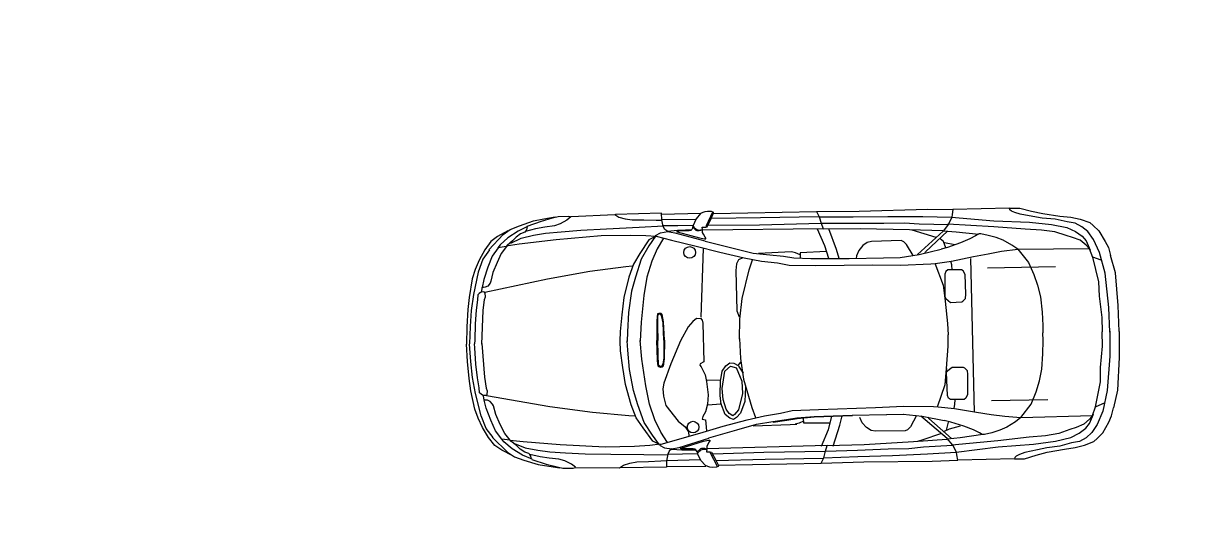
# Model space of a CAD drawing. Header units: millimetres. Extents: x 10193 to 57833, y 9963 to 44360.
# Drawn here: x 37915 to 46092, y 29179 to 32585 of the extents above; entities that cross this region are included whole.
import ezdxf

# ---------------------------------------------------------------- set-up
doc = ezdxf.new("R2010")
doc.units = ezdxf.units.MM
doc.layers.add('free-dwg.com', color=7, linetype='Continuous')
doc.layers.add('Стены', color=7, linetype='Continuous')

msp = doc.modelspace()

# ---------------------------------------------------------------- hatches: boundary and pattern name
at = {"layer": 'Стены'}
h = msp.add_hatch(dxfattribs=at)
h.set_pattern_fill('ANSI32', color=256, scale=10)
h.paths.add_polyline_path([(57833.4, 42702.7), (10593.4, 42702.7), (10593.4, 9962.7), (26833.4, 9962.7), (26833.4, 14962.7), (57833.4, 14962.7)])
h.paths.add_polyline_path([(10713.4, 42582.7), (57713.4, 42582.7), (57713.4, 15082.7), (26713.4, 15082.7), (26713.4, 10082.7), (10713.4, 10082.7)], flags=16)
h.paths.add_polyline_path([(10963.4, 42332.7), (57463.4, 42332.7), (57463.4, 15332.7), (26463.4, 15332.7), (26463.4, 10332.7), (10963.4, 10332.7)], flags=0)
h.paths.add_polyline_path([(57463.4, 42332.7), (10963.4, 42332.7), (10963.4, 10332.7), (26463.4, 10332.7), (26463.4, 15332.7), (57463.4, 15332.7)], flags=0)
h = msp.add_hatch(dxfattribs=at)
h.set_pattern_fill('ANSI36', color=256, scale=10)
h.paths.add_polyline_path([(57713.4, 42582.7), (10713.4, 42582.7), (10713.4, 10082.7), (26713.4, 10082.7), (26713.4, 15082.7), (57713.4, 15082.7)])
h.paths.add_polyline_path([(10963.4, 42332.7), (57463.4, 42332.7), (57463.4, 15332.7), (26463.4, 15332.7), (26463.4, 10332.7), (10963.4, 10332.7)], flags=16)

# ---------------------------------------------------------------- linework, layer by layer
at = {"layer": 'free-dwg.com'}
for p, q in [((41754.2, 31231.5), (42060.9, 31245.9)), ((42060.9, 31245.9), (42089, 31227.3)), ((42389, 31254.4), (42065.2, 31246)), ((42392, 31209.7), (42389, 31254.4)), ((42389.2, 31248.2), (42665, 31256.2)), ((42662.9, 31252.6), (42632, 31215.7)), ((42678, 31259.9), (42662.9, 31252.6)), ((42692, 31264.9), (42678, 31259.9)), ((42710.7, 31267.6), (42692, 31264.9)), ((42747.2, 31262.4), (42700.9, 31166.6)), ((42740, 31267), (42710.7, 31267.6)), ((42736.3, 31218.9), (42754.3, 31255.5)), ((42750.7, 31262.5), (42740, 31267)), ((42754.3, 31259), (42750.7, 31262.5)), ((42752.7, 31252.6), (43474.2, 31266.6)), ((42754.3, 31255.5), (42754.3, 31259)), ((43474.2, 31266.6), (43773.3, 31270.3)), ((43474.2, 31266.6), (43493.5, 31229.8)), ((43773.3, 31270.3), (44252.8, 31282.4)), ((44252.8, 31282.4), (44431.2, 31282.3)), ((44426.9, 31246.8), (44424.7, 31226.5)), ((44431.2, 31282.3), (44426.9, 31246.8)), ((44828.8, 31290), (44431.2, 31282.3)), ((44828.8, 31290), (44899.9, 31291.4)), ((44831.6, 31279.9), (44828.8, 31290)), ((44841.9, 31270), (44831.6, 31279.9)), ((44864.9, 31260.3), (44841.9, 31270)), ((44903.1, 31248.4), (44864.9, 31260.3)), ((44899.9, 31291.4), (44983, 31269.5)), ((44992.1, 31232.4), (44903.1, 31248.4)), ((44983, 31269.5), (45061.2, 31252.1)), ((45061.2, 31252.1), (45181.9, 31235.6)), ((41326.8, 31140), (41392.4, 31166.8)), ((41449.4, 31161.7), (41382.8, 31130.2)), ((41392.4, 31166.8), (41491.9, 31200.7)), ((41446.7, 31161.6), (41441.6, 31139.6)), ((41447.8, 31163.6), (41547.3, 31199.6)), ((41491.9, 31200.7), (41564.1, 31214.9)), ((41570.2, 31157.6), (41506.4, 31145.7)), ((41547.3, 31199.6), (41623.6, 31222.4)), ((41564.1, 31214.9), (41642.7, 31229.2)), ((41638.2, 31167.5), (41570.2, 31157.6)), ((41623.6, 31222.4), (41664, 31231.7)), ((41678.4, 31181), (41638.2, 31167.5)), ((41664, 31231.7), (41734.2, 31235.2)), ((41724.8, 31207.5), (41678.4, 31181)), ((41752.1, 31229.3), (41724.8, 31207.5)), ((41734.2, 31235.2), (41751.4, 31231.3)), ((42003.1, 31146.8), (42233.1, 31157.7)), ((42089, 31227.3), (42134, 31215.4)), ((42134, 31215.4), (42183.1, 31207.8)), ((42183.1, 31207.8), (42264.1, 31209.4)), ((42233.1, 31157.7), (42403.5, 31167.4)), ((42264.1, 31209.4), (42351.6, 31206.8)), ((42351.6, 31206.8), (42394.2, 31207.6)), ((42401.4, 31163.1), (42392, 31209.7)), ((42626.1, 31210.4), (42392.6, 31208.5)), ((42412.5, 31142), (42401.4, 31163.1)), ((42504, 31167.2), (42403, 31166.3)), ((42610, 31168.3), (42504, 31167.2)), ((42608.5, 31155.5), (42600.6, 31140.1)), ((42608.5, 31155.5), (42610.6, 31168.4)), ((42614.5, 31150.9), (42608.5, 31155.5)), ((42620.8, 31189.7), (42610.6, 31168.4)), ((42610.6, 31168.4), (42617.9, 31154.5)), ((42617.9, 31154.5), (42631.1, 31143)), ((42632, 31215.7), (42620.8, 31189.7)), ((42673, 31156.7), (42700, 31157.3)), ((42675.7, 31140.4), (42673, 31156.7)), ((42700.9, 31166.6), (42698.8, 31158.4)), ((42700, 31157.3), (42709.3, 31159.8)), ((42709.3, 31159.8), (42736.3, 31218.9)), ((42719.7, 31172.4), (43075.3, 31174)), ((42740, 31220.6), (43082.3, 31224.5)), ((43075.3, 31174), (43507.7, 31185)), ((43082.3, 31224.5), (43488.2, 31232.4)), ((43493.5, 31229.8), (43732.2, 31230.5)), ((43493.5, 31229.8), (43507.7, 31185)), ((43507.7, 31185), (43733.1, 31185.9)), ((43507.7, 31185), (43521.7, 31145.5)), ((43732.2, 31230.5), (43974.9, 31232.4)), ((43733.1, 31185.9), (43947.9, 31184.5)), ((43947.9, 31184.5), (44092.9, 31187.3)), ((43974.9, 31232.4), (44220.3, 31231.6)), ((44092.9, 31187.3), (44196.2, 31180.9)), ((44196.2, 31180.9), (44399.9, 31176.5)), ((44220.3, 31231.6), (44422.2, 31226.5)), ((44400.3, 31177.9), (44363.3, 31129.1)), ((44717.4, 31158.8), (44395.3, 31177.8)), ((44424.7, 31226.5), (44400.3, 31177.9)), ((44422.2, 31226.5), (44719.1, 31201.8)), ((44938.1, 31142.8), (44717.4, 31158.8)), ((44719.1, 31201.8), (44967.5, 31191.4)), ((44967.5, 31191.4), (45122.4, 31176.7)), ((45058.2, 31221), (44992.1, 31232.4)), ((45149.5, 31212.7), (45058.2, 31221)), ((45122.4, 31176.7), (45229.2, 31156)), ((45233.5, 31194.1), (45149.5, 31212.7)), ((45181.9, 31235.6), (45257.6, 31227.6)), ((45229.2, 31156), (45290.5, 31126.8)), ((45288.7, 31185.3), (45233.5, 31194.1)), ((45257.6, 31227.6), (45324, 31212.4)), ((45336.6, 31160.9), (45288.7, 31185.3)), ((45324, 31212.4), (45390.5, 31190.1)), ((45378.4, 31127), (45336.6, 31160.9)), ((45390.5, 31190.1), (45414.5, 31169.3)), ((45414.5, 31169.3), (45455.4, 31132.4)), ((41178.2, 30998.7), (41278.4, 31105)), ((41240, 31091), (41191.6, 31056)), ((41311.7, 31130.7), (41240, 31091)), ((41312.3, 31083.6), (41257, 31033.2)), ((41278.4, 31105), (41326.8, 31140)), ((41382.8, 31130.2), (41312.3, 31083.6)), ((41331.4, 31046.5), (41405.4, 31079.9)), ((41369.9, 31087.5), (41344.3, 31062.3)), ((41401, 31110), (41369.9, 31087.5)), ((41429.6, 31121.6), (41401, 31110)), ((41405.4, 31079.9), (41492.4, 31100.8)), ((41436.3, 31128.5), (41429.6, 31121.6)), ((41506.4, 31145.7), (41434.3, 31127.3)), ((41441.6, 31139.6), (41436.3, 31128.5)), ((41492.4, 31100.8), (41575.2, 31115.1)), ((41575.2, 31115.1), (41685.9, 31125.8)), ((41965.8, 31096), (41650, 31068.6)), ((41685.9, 31125.8), (41824.2, 31137)), ((41824.2, 31137), (42003.1, 31146.8)), ((42170.2, 31100), (41965.8, 31096)), ((42279.6, 31097.4), (42170.2, 31100)), ((42351.1, 31091.6), (42279.6, 31097.4)), ((42346.3, 31092), (42299.9, 31067.7)), ((42346.3, 31094.6), (42300.7, 31026.1)), ((42347.3, 31098.1), (42381, 31117.9)), ((42351.7, 31094.2), (42458.3, 31065.9)), ((42403.8, 31080.1), (42358.4, 31006.5)), ((42381, 31117.9), (42432, 31127.4)), ((42432, 31127.4), (42412.5, 31142)), ((42430, 31127.5), (42482.7, 31118.4)), ((42431, 31129.5), (42501.5, 31136.9)), ((42482.7, 31118.4), (42692.9, 31061.9)), ((42498.9, 31128.8), (42493, 31126.3)), ((42493, 31126.3), (42498.9, 31124.1)), ((42497.8, 31124.1), (42654.5, 31082.6)), ((42512.9, 31130.2), (42498.9, 31128.8)), ((42501.5, 31136.9), (42557, 31139)), ((42582, 31131.6), (42512.9, 31130.2)), ((42557, 31139), (42596.4, 31139.8)), ((42594.9, 31134.1), (42582, 31131.6)), ((42600.6, 31140.1), (42594.9, 31134.1)), ((42632.4, 31134.9), (42614.5, 31150.9)), ((42631.1, 31143), (42642.9, 31138.6)), ((42639.5, 31132.7), (42632.4, 31134.9)), ((42652.4, 31131.7), (42639.5, 31132.7)), ((42642.9, 31138.6), (42652.3, 31136.4)), ((42652.3, 31136.4), (42662.8, 31139)), ((42662.9, 31133.1), (42652.4, 31131.7)), ((42654.5, 31082.6), (42691, 31075.1)), ((42662.8, 31139), (42672.1, 31140.3)), ((42673.3, 31139.2), (42662.9, 31133.1)), ((42672.1, 31140.3), (42674.5, 31139.2)), ((42677.1, 31126.4), (42673.3, 31139.2)), ((42677.2, 31119.3), (42677.1, 31126.4)), ((42682.2, 31107.7), (42677.2, 31119.3)), ((43521.7, 31145.5), (42677.9, 31137.2)), ((42695.5, 31086.9), (42682.2, 31107.7)), ((42691, 31075.1), (42699.2, 31075.3)), ((42700.3, 31081.1), (42695.5, 31086.9)), ((42699.2, 31075.3), (42700.3, 31081.1)), ((43479.8, 31145.3), (43532.1, 31030.2)), ((43521.9, 31145.6), (43781.2, 31147.8)), ((43559.8, 31148.8), (43612.7, 31003.7)), ((43781.2, 31147.8), (44127.3, 31140.6)), ((44127.3, 31140.6), (44361.7, 31134)), ((44315, 31085.2), (44145.5, 31136.1)), ((44363.3, 31129.1), (44184, 30966.2)), ((44239.4, 30985), (44393.7, 31129.7)), ((44365.9, 31057.1), (44342.3, 31076)), ((44365.7, 31131.7), (44454.5, 31125.8)), ((44454.5, 31125.8), (44614.5, 31108.7)), ((44550.3, 31075.1), (44484.3, 31048.1)), ((44590.6, 31097), (44550.3, 31075.1)), ((44608.5, 31109.4), (44590.6, 31097)), ((44614.6, 31111), (44608.5, 31109.4)), ((44626.6, 31111.3), (44614.6, 31111)), ((44678.2, 31100.2), (44626.6, 31111.3)), ((44734.5, 31084.7), (44678.2, 31100.2)), ((44784.7, 31066), (44734.5, 31084.7)), ((45052.2, 31137.4), (44938.1, 31142.8)), ((45146.2, 31124), (45052.2, 31137.4)), ((45225.2, 31100.2), (45146.2, 31124)), ((45271.1, 31085.9), (45225.2, 31100.2)), ((45324.6, 31066.7), (45271.1, 31085.9)), ((45290.5, 31126.8), (45336.8, 31094.8)), ((45336.8, 31094.8), (45365.3, 31062.5)), ((45417.5, 31070.8), (45378.4, 31127)), ((45455.4, 31132.4), (45499.3, 31057.7)), ((41150.1, 30997.7), (41111, 30926.6)), ((41182.1, 30998.3), (41136.5, 30933.5)), ((41191.6, 31056), (41150.1, 30997.7)), ((41243.7, 31013.8), (41200.9, 30954)), ((41257, 31033.2), (41242.3, 31013.7)), ((41299.8, 31023.1), (41243.7, 31013.8)), ((41301.2, 31021.7), (41265, 30973)), ((41391.5, 31037.4), (41299, 31023.8)), ((41306.5, 31030.1), (41301.2, 31021.7)), ((41344.3, 31062.3), (41306.5, 31030.1)), ((41650, 31068.6), (41391.5, 31037.4)), ((42299.9, 31067.7), (42236.7, 30972.9)), ((42300.7, 31026.1), (42245.3, 30934.1)), ((42358.4, 31006.5), (42321, 30919.9)), ((42458.3, 31065.9), (42632.5, 31023.9)), ((42632.5, 31023.9), (42798.3, 30981.7)), ((42681.3, 31008.3), (42663.8, 30526.7)), ((42694.1, 31060.4), (42892, 31010.4)), ((42892, 31010.4), (43032.4, 30976.1)), ((43532.1, 31030.2), (43559.8, 30940.6)), ((43612.7, 31003.7), (43632, 30940)), ((43771.5, 30993.4), (43756.7, 30956.3)), ((43799.9, 31028.8), (43771.5, 30993.4)), ((43830.5, 31050.6), (43799.9, 31028.8)), ((43860.2, 31057), (43830.5, 31050.6)), ((44069.4, 31063), (43860.2, 31057)), ((44087, 31055.6), (44069.4, 31063)), ((44106.7, 31036.6), (44087, 31055.6)), ((44152.8, 30958.1), (44106.7, 31036.6)), ((44193.9, 30965.7), (44348.3, 31003.1)), ((44394.2, 31016.2), (44348.3, 31003.1)), ((44382.3, 31012.9), (44365.9, 31057.1)), ((44371.9, 31049.5), (44445.8, 31035.4)), ((44484.3, 31048.1), (44394.2, 31016.2)), ((44772.6, 30988.8), (44885.7, 31003)), ((44845.8, 31031), (44784.7, 31066)), ((44885.7, 31003), (44845.8, 31031)), ((44885.7, 31003), (45387.1, 31007.1)), ((44885.7, 31003), (44962, 30910.4)), ((45365.8, 31032.1), (45324.6, 31066.7)), ((45365.3, 31062.5), (45394.4, 30997.2)), ((45389.2, 31004.7), (45365.8, 31032.1)), ((45387.1, 31007.1), (45410.3, 30947.5)), ((45460.3, 30980), (45417.5, 31070.8)), ((45499.3, 31057.7), (45521.4, 31015.7)), ((45521.4, 31015.7), (45536.6, 30959.4)), ((41111, 30926.6), (41082.5, 30860.1)), ((41136.5, 30933.5), (41104.1, 30843.4)), ((41200.9, 30954), (41170.8, 30878)), ((41236.1, 30909.4), (41207.3, 30838.9)), ((41265, 30973), (41236.1, 30909.4)), ((42236.7, 30972.9), (42191.3, 30899.2)), ((42245.3, 30934.1), (42206.1, 30808.5)), ((42321, 30919.9), (42286.8, 30807.5)), ((42798.3, 30981.7), (42967.4, 30942.9)), ((42928.6, 30928.1), (42914.3, 30901.1)), ((42958, 30943.5), (42928.6, 30928.1)), ((42967.4, 30942.9), (43090.7, 30920.1)), ((43002.2, 30858.3), (43027.1, 30929.8)), ((43032.4, 30976.1), (43147.1, 30963.2)), ((43300.5, 30983.7), (43068.3, 30973.2)), ((43090.7, 30920.1), (43202.1, 30907.1)), ((43147.1, 30963.2), (43243.3, 30953.3)), ((43243.3, 30953.3), (43315.7, 30943.8)), ((43328.7, 30978.2), (43300.5, 30983.7)), ((43315.7, 30943.8), (43436.4, 30938.8)), ((43361, 30964.8), (43328.7, 30978.2)), ((43544.9, 30986.4), (43360.7, 30978.8)), ((43360.7, 30978.8), (43361.4, 30942.8)), ((43436.4, 30938.8), (43704.7, 30939)), ((43704.7, 30939), (43945.8, 30943.7)), ((43756.7, 30956.3), (43753.2, 30936.9)), ((43945.8, 30943.7), (44061.4, 30945.9)), ((44061.4, 30945.9), (44193.9, 30965.7)), ((44234.5, 30974.8), (44239.4, 30985)), ((44308.4, 30904), (44421.8, 30920.1)), ((44423.3, 30893.7), (44417, 30918.7)), ((44421.8, 30920.1), (44575.3, 30951.7)), ((44582, 29861.7), (44557.1, 30938.6)), ((44575.3, 30951.7), (44677.7, 30971.8)), ((44677.7, 30971.8), (44772.6, 30988.8)), ((44962, 30910.4), (44998.4, 30825.8)), ((45410.3, 30947.5), (45451.6, 30774.5)), ((45471.8, 30925.3), (45413.1, 30946.9)), ((45497.9, 30835.4), (45460.3, 30980)), ((45570.6, 30836.8), (45536.6, 30959.4)), ((41082.5, 30860.1), (41062.4, 30795.8)), ((41104.1, 30843.4), (41070.9, 30685.2)), ((41170.8, 30878), (41142.3, 30791.1)), ((41207.3, 30838.9), (41193.3, 30778.3)), ((41589.5, 30796.6), (41885.2, 30849.1)), ((41885.2, 30849.1), (42139.6, 30882.6)), ((42139.6, 30882.6), (42183.7, 30886.1)), ((42191.3, 30899.2), (42159.2, 30807.6)), ((42914.3, 30901.1), (42909.2, 30853.5)), ((42909.2, 30853.5), (42917.7, 30571.8)), ((42953.4, 30657.5), (43002.2, 30858.3)), ((43202.1, 30907.1), (43284.7, 30891.6)), ((43284.7, 30891.6), (43469.3, 30890.2)), ((43469.3, 30890.2), (43870.5, 30893.1)), ((43870.5, 30893.1), (44064.9, 30891.9)), ((44064.9, 30891.9), (44276.4, 30900.9)), ((44276.4, 30900.9), (44308.4, 30904)), ((44305, 30904.5), (44362.9, 30751.2)), ((44382.9, 30847), (44375.4, 30828.5)), ((44375.4, 30828.5), (44375.9, 30666.3)), ((44395.8, 30857.7), (44382.9, 30847)), ((44492.6, 30859.5), (44395.8, 30857.7)), ((44426, 30857), (44423.3, 30893.7)), ((44503.3, 30851.9), (44492.6, 30859.5)), ((44516.9, 30826), (44503.3, 30851.9)), ((44674.3, 30873.8), (45149.8, 30883)), ((45524.7, 30595.8), (45497.9, 30835.4)), ((45590.8, 30609.7), (45570.6, 30836.8)), ((41062.4, 30795.8), (41039.3, 30665.4)), ((41142.3, 30791.1), (41131.1, 30734.6)), ((41149, 30702.3), (41589.5, 30796.6)), ((41186.7, 30764.5), (41170.7, 30745)), ((41193.3, 30778.3), (41186.7, 30764.5)), ((42159.2, 30807.6), (42125.6, 30664)), ((42206.1, 30808.5), (42179.4, 30709.2)), ((42286.8, 30807.5), (42265.8, 30679.7)), ((44362.9, 30751.2), (44378.2, 30639)), ((44522.2, 30687.4), (44516.9, 30826)), ((44998.4, 30825.8), (45025.2, 30750.5)), ((45025.2, 30750.5), (45045.7, 30668.7)), ((45451.6, 30774.5), (45456.8, 30673.5)), ((41039.3, 30665.4), (41030.3, 30580)), ((41070.9, 30685.2), (41053.9, 30574.1)), ((41100.4, 30682.8), (41097.7, 30648.6)), ((41110.5, 30693.2), (41100.4, 30682.8)), ((41120.6, 30700.2), (41110.5, 30693.2)), ((41129.1, 30702.1), (41120.6, 30700.2)), ((41129.7, 30734.6), (41126.1, 30705.7)), ((41139.3, 30704), (41129.1, 30702.1)), ((41140.7, 30734.8), (41129.7, 30734.6)), ((41147.8, 30702.5), (41139.3, 30704)), ((41153, 30736.4), (41140.7, 30734.8)), ((41147.1, 30651.3), (41153.6, 30670.2)), ((41151.4, 30695.7), (41147.8, 30702.5)), ((41153.6, 30670.2), (41151.4, 30695.7)), ((41170.7, 30745), (41153, 30736.4)), ((42125.6, 30664), (42109.7, 30544.1)), ((42179.4, 30709.2), (42156.2, 30560.6)), ((42265.8, 30679.7), (42246, 30492.1)), ((44375.9, 30666.3), (44381.4, 30655.9)), ((44520.1, 30658.6), (44522.2, 30687.4)), ((45045.7, 30668.7), (45057.3, 30561.5)), ((45456.8, 30673.5), (45475.4, 30525.4)), ((41097.7, 30648.6), (41088.8, 30576.8)), ((41138.4, 30574.4), (41147.1, 30651.3)), ((42937.8, 30512.6), (42953.4, 30657.5)), ((44378.2, 30639), (44394.3, 30482.2)), ((44381.3, 30658.5), (44397.3, 30643.2)), ((44397.3, 30643.2), (44415.9, 30630.4)), ((44415.9, 30630.4), (44494.4, 30634.6)), ((44494.4, 30634.6), (44502.1, 30640)), ((44502.1, 30640), (44520.1, 30658.6)), ((45531.2, 30422.2), (45524.7, 30595.8)), ((45597.5, 30426.6), (45590.8, 30609.7)), ((41030.3, 30580), (41024.1, 30459.2)), ((41053.9, 30574.1), (41047.5, 30461.8)), ((41088.8, 30576.8), (41082.1, 30481.2)), ((41129.3, 30337.1), (41138.4, 30574.4)), ((42109.7, 30544.1), (42098.9, 30426.9)), ((42156.2, 30560.6), (42151, 30425.3)), ((42357.2, 30530.5), (42355, 30499.4)), ((42361.4, 30549.7), (42357.2, 30530.5)), ((42366.1, 30543.4), (42360.7, 30535.1)), ((42360.7, 30535.1), (42361.1, 30467.6)), ((42369.5, 30552.6), (42361.4, 30549.7)), ((42372.4, 30547.2), (42366.1, 30543.4)), ((42377.7, 30553.7), (42369.5, 30552.6)), ((42377.8, 30548.2), (42372.4, 30547.2)), ((42386, 30552.9), (42377.7, 30553.7)), ((42384.3, 30546.5), (42377.8, 30548.2)), ((42391.9, 30529.3), (42384.3, 30546.5)), ((42393.4, 30544.9), (42386, 30552.9)), ((42400, 30487.5), (42391.9, 30529.3)), ((42402.6, 30494.8), (42393.4, 30544.9)), ((42634.9, 30518.8), (42608, 30497)), ((42662.2, 30516.3), (42634.9, 30518.8)), ((42662.2, 30519.3), (42674.5, 30507.4)), ((42674.5, 30507.4), (42678, 30486.3)), ((42917.7, 30571.8), (42933.3, 30530.6)), ((42935.2, 30373.2), (42937.8, 30512.6)), ((45057.3, 30561.5), (45062.2, 30470)), ((45475.4, 30525.4), (45477.4, 30424.5)), ((41024.1, 30459.2), (41022, 30338.1)), ((41047.5, 30461.8), (41042.6, 30339.8)), ((41082.1, 30481.2), (41079.2, 30366.9)), ((42098.9, 30426.9), (42097.6, 30359.2)), ((42151, 30425.3), (42147.1, 30357.6)), ((42246, 30492.1), (42238.2, 30359.3)), ((42355, 30499.4), (42355.8, 30364.3)), ((42361.1, 30467.6), (42362.2, 30364.5)), ((42406, 30365.3), (42400, 30487.5)), ((42409.7, 30365.4), (42402.6, 30494.8)), ((42575.3, 30460), (42522.6, 30362)), ((42608, 30497), (42575.3, 30460)), ((42678, 30486.3), (42686.3, 30213.7)), ((44394.3, 30482.2), (44398.5, 30403.8)), ((45062.2, 30470), (45063.2, 30416.5)), ((45479.3, 30323.7), (45477.4, 30424.5)), ((45531.1, 30429), (45531.3, 30255.2)), ((45597.5, 30427.1), (45597.9, 30243.9)), ((41028.8, 30217.8), (41022, 30338.6)), ((41052.3, 30216.1), (41042.6, 30337.7)), ((41079.2, 30366.9), (41078.1, 30339.6)), ((41080.3, 30312.1), (41078.1, 30339.4)), ((41129.2, 30343.8), (41147.4, 30107.1)), ((42101.6, 30291.6), (42097.7, 30359.1)), ((42153.5, 30295.2), (42147, 30362.7)), ((42251, 30232.1), (42238.1, 30364.5)), ((42360.3, 30229), (42355.8, 30364)), ((42365.1, 30261.1), (42362.2, 30364.2)), ((42406, 30365), (42404.8, 30242.7)), ((42409.7, 30365.1), (42407.6, 30235.4)), ((42522.6, 30362), (42453, 30200.1)), ((42935.2, 30377.6), (42943.1, 30238.4)), ((44397.4, 30325), (44398.5, 30403.6)), ((45062.9, 30271.5), (45064.3, 30363.1)), ((45064.3, 30363.1), (45063.2, 30416.5)), ((41087.6, 30198), (41080.3, 30312.1)), ((42116.8, 30174.9), (42101.6, 30291.6)), ((42164, 30160.2), (42153.5, 30295.2)), ((42367.3, 30193.6), (42365.1, 30261.1)), ((44387.3, 30167.8), (44397.4, 30325)), ((45055.5, 30163.9), (45062.9, 30271.5)), ((45466.4, 30175), (45479.3, 30323.7)), ((45531.3, 30255.2), (45513.8, 30014.8)), ((41039.6, 30097.2), (41028.8, 30217.8)), ((41063, 30104.1), (41052.3, 30216.1)), ((41098, 30102.7), (41087.6, 30198)), ((42137.3, 30055.7), (42116.8, 30174.9)), ((42278.1, 30045.4), (42251, 30232.1)), ((42363.6, 30198.1), (42360.3, 30229)), ((42368.5, 30179), (42363.6, 30198.1)), ((42373, 30185.5), (42367.3, 30193.6)), ((42376.8, 30176.4), (42368.5, 30179)), ((42379.4, 30181.9), (42373, 30185.5)), ((42385, 30175.7), (42376.8, 30176.4)), ((42384.9, 30181.1), (42379.4, 30181.9)), ((42391.3, 30183.1), (42384.9, 30181.1)), ((42393.2, 30176.7), (42385, 30175.7)), ((42398.3, 30200.6), (42391.3, 30183.1)), ((42400.4, 30185.1), (42393.2, 30176.7)), ((42404.8, 30242.7), (42398.3, 30200.6)), ((42407.6, 30235.4), (42400.4, 30185.1)), ((42453, 30200.1), (42404, 30065.8)), ((42659.2, 30201), (42656.4, 30191.9)), ((42656.4, 30191.9), (42665.7, 30179.9)), ((42686.3, 30213.7), (42659.2, 30201)), ((42665.7, 30179.9), (42694.1, 30122.9)), ((42814.9, 30149.5), (42838.5, 30186.3)), ((42833.1, 30149.8), (42871.9, 30183.9)), ((42838.5, 30186.3), (42868.4, 30208.1)), ((42868.4, 30208.1), (42895.7, 30205.6)), ((42871.9, 30183.9), (42914.6, 30172.6)), ((42895.7, 30205.6), (42926.4, 30188)), ((42911.5, 30175.6), (42952.8, 30079.4)), ((42926.4, 30188), (42944.1, 30212.6)), ((42929.5, 30185), (42960.8, 30134.1)), ((42943.1, 30238.4), (42964.3, 30094.2)), ((44407.3, 30164.1), (44425.3, 30177.6)), ((44425.3, 30177.6), (44503.9, 30176.7)), ((44503.9, 30176.7), (44511.9, 30171.7)), ((45465.2, 30073.9), (45466.4, 30175)), ((45597.9, 30243.9), (45586.5, 30016.2)), ((41051.9, 30012.3), (41039.6, 30097.2)), ((41084.3, 29993.7), (41063, 30104.1)), ((41109.6, 30031.3), (41098, 30102.7)), ((41147.4, 30107.1), (41159.1, 30030.6)), ((42192.8, 30012.6), (42164, 30160.2)), ((42694.1, 30122.9), (42704.1, 30077.6)), ((42803.9, 30091.7), (42814.9, 30149.5)), ((42814.2, 30028.2), (42833.1, 30149.8)), ((42964.3, 30094.2), (43020.8, 29895.4)), ((44376.4, 30055.1), (44387.3, 30167.8)), ((44377.4, 30054.8), (44388, 30167.5)), ((44386.9, 30140.1), (44391.9, 30150.7)), ((44393.1, 29978), (44386.9, 30140.1)), ((44391.9, 30148.1), (44407.3, 30164.1)), ((44511.9, 30171.7), (44530.6, 30153.8)), ((44530.6, 30153.8), (44533.8, 30125.1)), ((44533.8, 30125.1), (44534.3, 29986.4)), ((45038.1, 30081.4), (45055.5, 30163.9)), ((41080, 29882.9), (41051.9, 30012.3)), ((41113.7, 29997.3), (41109.6, 30031.3)), ((41159.1, 30030.6), (41166.3, 30011.9)), ((41166.3, 30011.9), (41165.1, 29986.3)), ((42176.5, 29913.5), (42137.3, 30055.7)), ((42223.4, 29914.4), (42192.8, 30012.6)), ((42303.9, 29918.6), (42278.1, 30045.4)), ((42404, 30065.8), (42398.7, 30026.3)), ((42398.7, 30026.3), (42402.7, 29974.8)), ((42703.9, 30086.7), (42800.9, 30088.6)), ((42704.1, 30077.6), (42715, 29983.9)), ((42800.9, 30088.6), (42797, 29979.4)), ((42821.8, 29949.6), (42814.2, 30028.2)), ((42952.8, 30079.4), (42957.5, 29991.6)), ((42977.8, 30040.5), (42973.7, 29937.4)), ((44324.4, 29899.6), (44376.4, 30055.1)), ((45014.3, 30005.1), (45038.1, 30081.4)), ((45430.6, 29899.4), (45465.2, 30073.9)), ((45513.8, 30014.8), (45481.8, 29868.8)), ((45586.5, 30016.2), (45557.3, 29892.4)), ((41123.6, 29836.9), (41084.3, 29993.7)), ((41124.1, 29987.3), (41113.7, 29997.3)), ((41134.5, 29980.6), (41124.1, 29987.3)), ((41143.1, 29979.1), (41134.5, 29980.6)), ((41144.9, 29946.6), (41140.2, 29975.3)), ((41153.3, 29977.6), (41143.1, 29979.1)), ((41155.9, 29946.9), (41144.9, 29946.6)), ((41159.7, 29890.7), (41146.3, 29946.7)), ((41161.8, 29979.5), (41153.3, 29977.6)), ((41168.3, 29945.7), (41155.9, 29946.9)), ((41165.1, 29986.3), (41161.8, 29979.5)), ((41162.9, 29979.7), (41606.8, 29902.5)), ((41186.3, 29937.8), (41168.3, 29945.7)), ((41203.1, 29919), (41186.3, 29937.8)), ((42402.7, 29974.8), (42419.2, 29908.5)), ((42715, 29983.9), (42710.2, 29917.1)), ((42797, 29979.4), (42804.2, 29918.9)), ((42841.3, 29883.3), (42821.8, 29949.6)), ((42957.5, 29991.6), (42929.4, 29878.9)), ((42973.7, 29937.4), (42942, 29854.9)), ((44401.3, 29959.9), (44393.1, 29978)), ((44414.6, 29949.7), (44401.3, 29959.9)), ((44511.5, 29951.9), (44414.6, 29949.7)), ((44444.8, 29951.7), (44443.7, 29914.9)), ((44521.8, 29960), (44511.5, 29951.9)), ((44534.3, 29986.4), (44521.8, 29960)), ((44701.7, 29942.6), (45097.2, 29950.3)), ((44981.2, 29919.2), (45014.3, 30005.1)), ((41102.6, 29819.4), (41080, 29882.9)), ((41191.6, 29805), (41159.7, 29890.7)), ((41210.2, 29905.4), (41203.1, 29919)), ((41226.5, 29845.4), (41210.2, 29905.4)), ((41606.8, 29902.5), (41904.3, 29861.4)), ((41904.3, 29861.4), (42159.8, 29837.8)), ((42212.1, 29823.2), (42176.5, 29913.5)), ((42267.4, 29790.4), (42223.4, 29914.4)), ((42342.5, 29807.5), (42303.9, 29918.6)), ((42419.2, 29908.5), (42506.2, 29798)), ((42696, 29865.3), (42678.5, 29831.6)), ((42710.2, 29917.1), (42696, 29865.3)), ((42804.2, 29918.9), (42713.4, 29911.1)), ((42835.9, 29846.8), (42804.1, 29925)), ((42866.8, 29820.1), (42835.9, 29846.8)), ((42863.1, 29853.4), (42841.3, 29883.3)), ((42887.7, 29835.7), (42863.1, 29853.4)), ((42929.4, 29878.9), (42899.7, 29845)), ((42942, 29854.9), (42915.3, 29824.1)), ((43020.8, 29895.4), (43048.5, 29824.9)), ((43111.7, 29837.1), (43222.5, 29854.4)), ((43222.5, 29854.4), (43304.4, 29873.1)), ((43304.4, 29873.1), (43488.8, 29881.6)), ((43488.8, 29881.6), (43889.8, 29894.2)), ((43725.9, 29841.9), (43967, 29846.6)), ((43889.8, 29894.2), (44084.1, 29902.9)), ((43967, 29846.6), (44082.6, 29848.8)), ((43968.6, 29845.1), (44084.2, 29847.6)), ((44082.6, 29848.8), (44215.8, 29834.2)), ((44084.1, 29902.9), (44295.7, 29902.1)), ((44295.7, 29902.1), (44327.8, 29900.3)), ((44327.8, 29900.3), (44441.7, 29888.6)), ((44443.7, 29914.9), (44438.4, 29889.6)), ((44441.7, 29888.6), (44596.4, 29862.9)), ((44443.2, 29888.5), (44597.9, 29863.2)), ((44596.4, 29862.9), (44699.5, 29846.8)), ((44699.5, 29846.8), (44794.9, 29833.5)), ((44908.5, 29823.6), (44981.2, 29919.2)), ((45390, 29782.8), (45416.6, 29849.1)), ((45409.6, 29839), (45430.6, 29899.4)), ((45491.1, 29923.9), (45433.3, 29900.1)), ((45481.8, 29868.8), (45442.5, 29776.4)), ((45544.2, 29835.5), (45557.3, 29892.4)), ((41133.7, 29754), (41102.6, 29819.4)), ((41159.4, 29748.1), (41123.6, 29836.9)), ((41224.6, 29730.2), (41191.6, 29805)), ((41258, 29776.1), (41226.5, 29845.4)), ((41289.4, 29713.6), (41258, 29776.1)), ((42159.8, 29837.8), (42204.1, 29836)), ((42260.3, 29751.3), (42212.1, 29823.2)), ((42326.4, 29700.6), (42267.4, 29790.4)), ((42383.2, 29722.5), (42342.5, 29807.5)), ((42506.2, 29798), (42555.5, 29759.6)), ((42657.8, 29715.6), (42821.9, 29764.2)), ((42678.5, 29831.6), (42672.8, 29813.4)), ((42672.8, 29813.4), (42697.2, 29807.8)), ((42697.2, 29807.8), (42704.7, 29732.1)), ((42821.9, 29764.2), (42989.3, 29809.5)), ((42894.3, 29811.6), (42866.8, 29820.1)), ((42899.7, 29845), (42887.7, 29835.7)), ((42915.3, 29824.1), (42894.3, 29811.6)), ((42916.6, 29739.2), (43055.6, 29778.8)), ((42989.3, 29809.5), (43111.7, 29837.1)), ((43030.9, 29767.5), (43289.8, 29776.1)), ((43055.6, 29778.8), (43169.7, 29796.2)), ((43169.7, 29796.2), (43265.4, 29809.8)), ((43171.5, 29792.4), (43267.1, 29806.3)), ((43265.4, 29809.8), (43337.4, 29822.1)), ((43267.1, 29806.3), (43339, 29818.8)), ((43289.8, 29776.1), (43336.5, 29777)), ((43353.5, 29785), (43325.6, 29778.4)), ((43337.4, 29822.1), (43457.8, 29831.8)), ((43339, 29818.8), (43459.4, 29828.9)), ((43385.2, 29799.7), (43353.5, 29785)), ((43385.5, 29785.7), (43384.7, 29821.7)), ((43569.9, 29785.8), (43385.5, 29785.7)), ((43457.8, 29831.8), (43725.9, 29841.9)), ((43459.4, 29828.9), (43727.5, 29839.7)), ((43558.8, 29741.5), (43582.9, 29832.1)), ((43591.5, 29624.1), (43638.3, 29771.3)), ((43638.3, 29771.3), (43654.9, 29835.7)), ((43796.6, 29788.2), (43780.2, 29824.6)), ((43826.4, 29754), (43796.6, 29788.2)), ((44176, 29839.3), (44133.2, 29758.9)), ((44391.3, 29677.4), (44205.9, 29833.3)), ((44215.8, 29834.2), (44371.5, 29802.7)), ((44256.7, 29826.7), (44262, 29816.7)), ((44262, 29816.7), (44421.7, 29678)), ((44417.9, 29791.5), (44371.5, 29802.7)), ((44387.3, 29735.5), (44401.2, 29791)), ((44408.4, 29746.5), (44484.6, 29767.1)), ((44509.1, 29763), (44417.9, 29791.5)), ((44794.9, 29833.5), (44908.5, 29823.6)), ((44869.8, 29794.2), (44810, 29756.8)), ((44908.5, 29823.6), (44869.8, 29794.2)), ((44908.5, 29823.6), (45409.6, 29839)), ((45349.6, 29776.9), (45296.8, 29755.7)), ((45389.4, 29813.1), (45349.6, 29776.9)), ((45362.8, 29749.4), (45390, 29782.8)), ((45411.7, 29841.4), (45389.4, 29813.1)), ((45442.5, 29776.4), (45405.6, 29718.8)), ((45482.8, 29716.4), (45523.8, 29792.7)), ((45523.8, 29792.7), (45544.2, 29835.5)), ((41175.5, 29684.6), (41133.7, 29754)), ((41207.5, 29685.2), (41159.4, 29748.1)), ((41219.3, 29627.9), (41175.5, 29684.6)), ((41203.6, 29684.6), (41307.9, 29582.3)), ((41269.6, 29672.1), (41224.6, 29730.2)), ((41327.4, 29666.4), (41289.4, 29713.6)), ((42327.2, 29659), (42260.3, 29751.3)), ((42374.5, 29633.9), (42326.4, 29700.6)), ((42431.4, 29650.6), (42383.2, 29722.5)), ((42485.4, 29666.9), (42657.8, 29715.6)), ((42555.5, 29759.6), (42577.5, 29723.6)), ((42577.5, 29723.6), (42581.1, 29693.4)), ((42720.8, 29681.5), (42916.6, 29739.2)), ((43511.3, 29624.3), (43558.8, 29741.5)), ((43857.8, 29733.5), (43826.4, 29754)), ((43887.8, 29728.3), (43857.8, 29733.5)), ((44097, 29731), (43887.8, 29728.3)), ((44114.3, 29739.2), (44097, 29731)), ((44133.2, 29758.9), (44114.3, 29739.2)), ((44345.2, 29711.3), (44220.5, 29668.5)), ((44368.4, 29726.6), (44408.4, 29746.5)), ((44393.9, 29674.9), (44482.4, 29684.2)), ((44482.4, 29684.2), (44641.6, 29707.6)), ((44576.1, 29738.7), (44509.1, 29763)), ((44617.3, 29718.3), (44576.1, 29738.7)), ((44635.7, 29706.6), (44617.3, 29718.3)), ((44641.7, 29705.2), (44635.7, 29706.6)), ((44653.8, 29705.4), (44641.7, 29705.2)), ((44705, 29718.5), (44653.8, 29705.4)), ((44760.5, 29736.2), (44705, 29718.5)), ((44966.3, 29686), (44746.3, 29661.5)), ((44810, 29756.8), (44760.5, 29736.2)), ((45080.1, 29695.8), (44966.3, 29686)), ((45173.5, 29712.8), (45080.1, 29695.8)), ((45151.7, 29659.2), (45257.6, 29684)), ((45251.5, 29739.6), (45173.5, 29712.8)), ((45296.8, 29755.7), (45251.5, 29739.6)), ((45257.6, 29684), (45317.8, 29715.6)), ((45317.8, 29715.6), (45362.8, 29749.4)), ((45365.2, 29683.3), (45318.3, 29657.1)), ((45405.6, 29718.8), (45365.2, 29683.3)), ((45443.4, 29677.9), (45482.8, 29716.4)), ((41268.9, 29594.8), (41219.3, 29627.9)), ((41283.7, 29653.2), (41268.2, 29672.1)), ((41326, 29665), (41269.6, 29672.1)), ((41340.9, 29604.9), (41283.7, 29653.2)), ((41418.2, 29654.2), (41325.3, 29664.2)), ((41333, 29658.2), (41327.4, 29666.4)), ((41372, 29627.5), (41333, 29658.2)), ((41413.1, 29561.1), (41340.9, 29604.9)), ((41358.6, 29642.7), (41433.8, 29612.3)), ((41398.6, 29603.3), (41372, 29627.5)), ((41430.6, 29582), (41398.6, 29603.3)), ((41677.8, 29633.1), (41418.2, 29654.2)), ((41433.8, 29612.3), (41521.5, 29594.8)), ((41994.3, 29617.8), (41677.8, 29633.1)), ((42198.8, 29621.7), (41994.3, 29617.8)), ((42308, 29628.6), (42198.8, 29621.7)), ((42379.2, 29637.1), (42308, 29628.6)), ((42374.5, 29636.5), (42327.2, 29659)), ((42375.7, 29630.5), (42410.1, 29612)), ((42380, 29634.6), (42485.4, 29666.9)), ((42410.1, 29612), (42461.4, 29604.4)), ((42461.4, 29604.4), (42442.5, 29589.2)), ((42459.5, 29604.3), (42511.8, 29615.4)), ((42460.5, 29602.3), (42531.3, 29597.7)), ((42511.8, 29615.4), (42719.6, 29680)), ((42522.4, 29607.9), (42528.2, 29610.4)), ((42528.3, 29605.7), (42522.4, 29607.9)), ((42527, 29610.4), (42682.1, 29657.9)), ((42542.4, 29604.8), (42528.3, 29605.7)), ((42611.5, 29606.1), (42542.4, 29604.8)), ((42624.5, 29604), (42611.5, 29606.1)), ((42630.4, 29598.3), (42624.5, 29604)), ((42662, 29604.8), (42644.7, 29588)), ((42661, 29596.5), (42672.6, 29601.5)), ((42669, 29607.2), (42662, 29604.8)), ((42681.8, 29608.7), (42669, 29607.2)), ((42672.6, 29601.5), (42681.9, 29604)), ((42692.4, 29607.7), (42681.8, 29608.7)), ((42681.9, 29604), (42692.5, 29601.8)), ((42682.1, 29657.9), (42718.2, 29666.8)), ((42703.1, 29602), (42692.4, 29607.7)), ((42692.5, 29601.8), (42701.9, 29600.9)), ((42701.9, 29600.9), (42704.2, 29602.1)), ((42706.3, 29615), (42703.1, 29602)), ((42705.4, 29600.9), (42703.4, 29584.5)), ((42710.7, 29633.8), (42706.2, 29622)), ((42706.2, 29622), (42706.3, 29615)), ((43551, 29628.5), (42707.6, 29604.2)), ((42723.1, 29655.1), (42710.7, 29633.8)), ((42718.2, 29666.8), (42726.4, 29666.9)), ((42727.7, 29661.1), (42723.1, 29655.1)), ((42726.4, 29666.9), (42727.7, 29661.1)), ((43538.5, 29588.5), (43551, 29628.5)), ((43551.2, 29628.4), (43810.5, 29636.2)), ((43763.8, 29596.3), (43978.4, 29606)), ((43810.5, 29636.2), (44155.9, 29656.8)), ((43978.4, 29606), (44123.4, 29608.8)), ((44123.4, 29608.8), (44226.4, 29619.2)), ((44155.9, 29656.8), (44389.9, 29672.5)), ((44220.5, 29668.5), (44182.4, 29657.1)), ((44226.4, 29619.2), (44429.8, 29631.5)), ((44430.3, 29630.1), (44391.3, 29677.4)), ((44746.3, 29661.5), (44425.2, 29630)), ((44456.5, 29582.5), (44430.3, 29630.1)), ((44454, 29582.4), (44749.7, 29618.5)), ((44749.7, 29618.5), (44997.6, 29638.5)), ((44997.6, 29638.5), (45151.7, 29659.2)), ((45089.3, 29612.4), (45023.7, 29598.5)), ((45180.3, 29624.3), (45089.3, 29612.4)), ((45093.5, 29581.5), (45213.5, 29602.7)), ((45263.4, 29646.2), (45180.3, 29624.3)), ((45213.5, 29602.7), (45288.8, 29613.6)), ((45318.3, 29657.1), (45263.4, 29646.2)), ((45288.8, 29613.6), (45354.6, 29631.4)), ((45354.6, 29631.4), (45420.2, 29656.2)), ((45420.2, 29656.2), (45443.4, 29677.9)), ((41342.1, 29557.9), (41268.9, 29594.8)), ((41307.9, 29582.3), (41357.5, 29549.2)), ((41357.5, 29549.2), (41424.1, 29524.9)), ((41480.9, 29532.2), (41413.1, 29561.1)), ((41424.1, 29524.9), (41524.9, 29494.9)), ((41459.6, 29571.6), (41430.6, 29582)), ((41466.6, 29564.8), (41459.6, 29571.6)), ((41537.3, 29550.4), (41464.5, 29566)), ((41472.3, 29554), (41466.6, 29564.8)), ((41478.2, 29532.2), (41472.3, 29554)), ((41479.4, 29530.2), (41580.2, 29498.1)), ((41521.5, 29594.8), (41604.9, 29583.6)), ((41601.4, 29541), (41537.3, 29550.4)), ((41669.8, 29533.8), (41601.4, 29541)), ((41604.9, 29583.6), (41715.8, 29577.2)), ((41710.5, 29521.8), (41669.8, 29533.8)), ((41757.9, 29497.1), (41710.5, 29521.8)), ((41715.8, 29577.2), (41854.5, 29571.4)), ((41854.5, 29571.4), (42033.6, 29568.5)), ((42033.6, 29568.5), (42263.9, 29566.5)), ((42263.9, 29566.5), (42434.5, 29563.5)), ((42296.9, 29516.1), (42384.2, 29522)), ((42384.2, 29522), (42426.8, 29522.8)), ((42424.7, 29520.7), (42423.4, 29475.9)), ((42432.3, 29567.7), (42424.7, 29520.7)), ((42658.6, 29529), (42425.2, 29521.9)), ((42442.5, 29589.2), (42432.3, 29567.7)), ((42534.9, 29567.5), (42434, 29564.5)), ((42531.3, 29597.7), (42586.8, 29597.7)), ((42640.9, 29570.5), (42534.9, 29567.5)), ((42586.8, 29597.7), (42626.2, 29598.5)), ((42638.9, 29583.2), (42630.4, 29598.3)), ((42644.7, 29588), (42638.9, 29583.2)), ((42638.9, 29583.2), (42641.5, 29570.4)), ((42641.5, 29570.4), (42648.3, 29584.6)), ((42652.5, 29549.5), (42641.5, 29570.4)), ((42648.3, 29584.6), (42661, 29596.5)), ((42664.7, 29524), (42652.5, 29549.5)), ((42697.1, 29488.3), (42664.7, 29524)), ((42703.4, 29584.5), (42730.4, 29585)), ((42731.7, 29575.7), (42729.2, 29583.8)), ((42730.4, 29585), (42739.8, 29582.8)), ((42781.6, 29481.8), (42731.7, 29575.7)), ((42739.8, 29582.8), (42769, 29524.8)), ((42750.7, 29570.6), (43106.1, 29582.8)), ((42769, 29524.8), (42788.5, 29488.9)), ((42772.8, 29523.3), (43115, 29532.6)), ((43106.1, 29582.8), (43538.5, 29588.5)), ((43115, 29532.6), (43520.9, 29540.4)), ((43508.3, 29505.7), (43526.1, 29543.2)), ((43526.1, 29543.2), (43538.5, 29588.5)), ((43526.1, 29543.2), (43764.7, 29551.7)), ((43538.5, 29588.5), (43763.8, 29596.3)), ((43764.7, 29551.7), (44007.2, 29559.2)), ((43807.3, 29513.5), (44286.9, 29520)), ((44007.2, 29559.2), (44252.5, 29569.5)), ((44252.5, 29569.5), (44454, 29582.4)), ((44286.9, 29520), (44465.2, 29527)), ((44459.4, 29562.3), (44456.5, 29582.5)), ((44465.2, 29527), (44459.4, 29562.3)), ((44862.8, 29534.7), (44465.2, 29527)), ((44865.1, 29544.8), (44862.8, 29534.7)), ((44862.8, 29534.7), (44933.9, 29536)), ((44875.1, 29555.1), (44865.1, 29544.8)), ((44897.6, 29565.7), (44875.1, 29555.1)), ((44935.4, 29579.1), (44897.6, 29565.7)), ((44933.9, 29536), (45016, 29561.1)), ((45023.7, 29598.5), (44935.4, 29579.1)), ((45016, 29561.1), (45093.5, 29581.5)), ((41524.9, 29494.9), (41597.6, 29483.5)), ((41580.2, 29498.1), (41657.4, 29478.3)), ((41597.6, 29483.5), (41676.7, 29472.3)), ((41657.4, 29478.3), (41698, 29470.6)), ((41698, 29470.6), (41768.4, 29469.8)), ((41786, 29476.4), (41757.9, 29497.1)), ((41768.4, 29469.8), (41785.4, 29474.4)), ((41788.2, 29474.3), (42095.2, 29471.7)), ((42095.2, 29471.7), (42122.5, 29491.4)), ((42423.4, 29475.9), (42099.5, 29471.8)), ((42122.5, 29491.4), (42167, 29505)), ((42167, 29505), (42215.9, 29514.5)), ((42215.9, 29514.5), (42296.9, 29516.1)), ((42423.3, 29482.1), (42699.3, 29484.8)), ((42712.4, 29481.6), (42697.1, 29488.3)), ((42726.6, 29477.2), (42712.4, 29481.6)), ((42745.4, 29475.2), (42726.6, 29477.2)), ((42774.7, 29476.9), (42745.4, 29475.2)), ((42785.1, 29481.8), (42774.7, 29476.9)), ((42788.6, 29485.4), (42785.1, 29481.8)), ((42786.7, 29491.8), (43508.3, 29505.7)), ((42788.5, 29488.9), (42788.6, 29485.4)), ((43508.3, 29505.7), (43807.3, 29513.5))]:
    msp.add_line(p, q, dxfattribs=at)
for centre in [(42586.3, 30980.5), (42609.9, 29757.3)]:
    msp.add_circle(centre, 40.8, dxfattribs=at)

doc.saveas('drawing.dxf')
